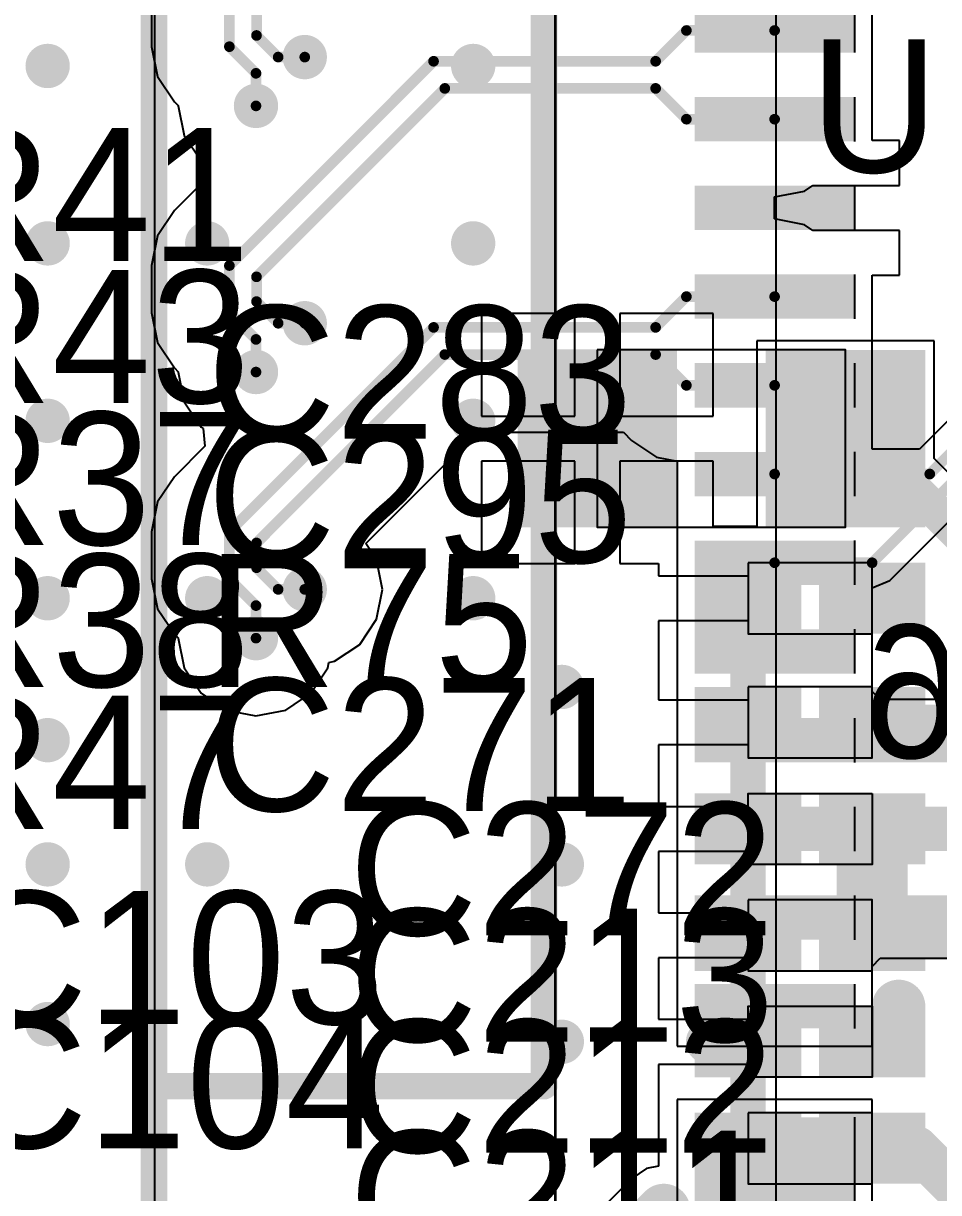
# Model space of a CAD drawing. Header units: millimetres. Extents: x 15 to 122, y 23 to 96.
# Drawn here: x 45.46 to 50.62, y 60.85 to 67.44 of the extents above; entities that cross this region are included whole.
import ezdxf

# ---------------------------------------------------------------- set-up
doc = ezdxf.new("R2010")
doc.units = ezdxf.units.MM
for name, color, linetype in [('Bottom Modules', 3, 'Continuous'), ('BottomLayer', 5, 'Continuous'), ('BottomOverlay', 54, 'Continuous'), ('BottomPaste', 16, 'Continuous'), ('TopLayer', 1, 'Continuous'), ('TopOverlay', 2, 'Continuous'), ('TopPaste', 8, 'Continuous'), ('TopSolder', 216, 'Continuous'), ('Upper Modules', 80, 'Continuous')]:
    doc.layers.add(name, color=color, linetype=linetype)
doc.styles.get("Standard").update_dxf_attribs({"font": 'ARExthalf2.shx', "width": 0.1})

msp = doc.modelspace()

# ---------------------------------------------------------------- linework, layer by layer
at = {"layer": 'Bottom Modules'}
for p, q in [((50.15, 67.525), (50.15, 67.275)), ((50.15, 67.025), (50.15, 66.775)), ((50.15, 66.525), (50.15, 66.275)), ((50.15, 66.025), (50.15, 65.775)), ((50.15, 65.525), (50.15, 65.275)), ((50.15, 65.025), (50.15, 64.775)), ((50.15, 64.525), (50.15, 64.275)), ((50.15, 64.025), (50.15, 63.775)), ((50.15, 63.525), (50.15, 63.275)), ((50.15, 63.025), (50.15, 62.775)), ((50.15, 62.525), (50.15, 62.275)), ((50.15, 62.025), (50.15, 61.775)), ((50.15, 61.275), (50.15, 60.725))]:
    msp.add_line(p, q, dxfattribs=at)
for points in [[(46.2035, 85.2), (46.2035, 58.15), (48.4625, 58.15), (48.4625, 85.2)], [(48.4641, 84.5), (48.4641, 58.8), (49.708, 58.8), (49.708, 84.5)]]:
    msp.add_lwpolyline(points, close=True, dxfattribs=at)
at = {"layer": 'BottomLayer'}
for p, q in [((46.1866, 67.575), (46.1866, 67.3086)), ((50.25, 67.175), (50.25, 67.521)), ((46.1866, 67.3086), (46.1866, 67.3086)), ((46.1866, 67.3086), (46.1866, 67.3086)), ((46.1866, 67.3086), (46.22, 67.1409)), ((50.25, 67.125), (50.25, 67.175)), ((50.25, 67.175), (50.25, 67.175)), ((46.22, 67.1409), (46.315, 66.9986)), ((50.25, 66.779), (50.25, 67.125)), ((50.25, 67.125), (50.25, 67.125)), ((50.25, 67.125), (50.25, 67.125)), ((50.25, 67.125), (50.25, 67.125)), ((46.315, 66.9986), (46.3366, 66.977)), ((46.3366, 66.977), (46.3366, 66.975)), ((46.3366, 66.975), (46.37, 66.8072)), ((46.37, 66.8072), (46.465, 66.665)), ((50.404, 66.779), (50.25, 66.779)), ((50.404, 66.527), (50.404, 66.779)), ((46.465, 66.665), (46.4774, 66.6567)), ((46.4774, 66.6567), (46.4872, 66.5572)), ((46.4872, 66.5572), (46.315, 66.385)), ((49.7, 66.4615), (49.8678, 66.4949)), ((49.8678, 66.4949), (49.9158, 66.527)), ((49.9158, 66.527), (50.404, 66.527)), ((49.7, 66.3385), (49.7, 66.4615)), ((46.315, 66.385), (46.22, 66.2428)), ((49.8678, 66.3051), (49.7, 66.3385)), ((49.9158, 66.273), (49.8678, 66.3051)), ((46.22, 66.2428), (46.1866, 66.075)), ((50.404, 66.273), (49.9158, 66.273)), ((50.404, 66.021), (50.404, 66.273)), ((46.1866, 66.075), (46.1866, 65.8086)), ((50.25, 65.675), (50.25, 66.021)), ((50.25, 66.021), (50.404, 66.021)), ((51.3755, 65.8995), (50.5167, 65.0407)), ((46.1866, 65.8086), (46.22, 65.6409)), ((46.22, 65.6409), (46.315, 65.4986)), ((50.25, 65.625), (50.25, 65.675)), ((50.25, 65.675), (50.25, 65.675)), ((50.25, 65.175), (50.25, 65.625)), ((50.25, 65.625), (50.25, 65.625)), ((50.25, 65.625), (50.25, 65.625)), ((50.25, 65.625), (50.25, 65.625)), ((50.3495, 64.3005), (51.5833, 65.5343)), ((46.315, 65.4986), (46.3366, 65.477)), ((46.3366, 65.477), (46.3366, 65.475)), ((46.3366, 65.475), (46.37, 65.3072)), ((46.37, 65.3072), (46.465, 65.165)), ((46.465, 65.165), (46.4774, 65.1567)), ((46.4774, 65.1567), (46.4872, 65.0572)), ((47.3946, 64.5082), (48.0215, 65.1351)), ((48.0215, 65.1351), (48.8473, 65.1351)), ((48.8473, 65.1351), (48.8924, 65.09)), ((50.25, 65.125), (50.25, 65.175)), ((50.25, 65.175), (50.25, 65.175)), ((50.25, 65.0407), (50.25, 65.125)), ((50.25, 65.125), (50.25, 65.125)), ((46.4872, 65.0572), (46.315, 64.885)), ((48.8924, 65.09), (49.0346, 64.995)), ((49.0346, 64.995), (49.15, 64.972)), ((50.5167, 65.0407), (50.25, 65.0407)), ((49.15, 64.972), (49.15, 64.675)), ((46.315, 64.885), (46.22, 64.7428)), ((46.22, 64.7428), (46.1866, 64.575)), ((49.15, 64.675), (49.15, 64.675)), ((49.15, 64.675), (49.15, 64.625)), ((49.15, 64.625), (49.15, 64.625)), ((49.15, 64.625), (49.15, 64.1957)), ((46.1866, 64.575), (46.1866, 64.3086)), ((47.4551, 64.4178), (47.3946, 64.5082)), ((47.4884, 64.25), (47.4551, 64.4178)), ((46.1866, 64.3086), (46.1866, 64.3086)), ((46.1866, 64.3086), (46.1866, 64.3086)), ((46.1866, 64.3086), (46.22, 64.1409)), ((50.25, 64.2593), (50.3495, 64.3005)), ((50.25, 64.1957), (50.25, 64.2593)), ((47.4551, 64.0822), (47.4884, 64.25)), ((49.15, 64.1957), (49.15, 64.1957)), ((49.15, 64.1957), (49.15, 64.1957)), ((49.15, 64.1957), (49.15, 64.175)), ((50.25, 64.175), (50.25, 64.1957)), ((50.25, 64.1957), (50.25, 64.1957)), ((50.25, 64.1957), (50.25, 64.1957)), ((46.22, 64.1409), (46.315, 63.9986)), ((49.15, 64.175), (49.15, 64.15)), ((49.15, 64.15), (49.15, 64.125)), ((49.15, 64.125), (49.15, 64.1043)), ((50.25, 64.15), (50.25, 64.175)), ((50.25, 64.125), (50.25, 64.15)), ((50.25, 64.1043), (50.25, 64.125)), ((47.36, 63.94), (47.4551, 64.0822)), ((49.15, 64.1043), (49.15, 64.1043)), ((49.15, 64.1043), (49.15, 64.1043)), ((49.15, 64.1043), (49.15, 63.6957)), ((50.25, 63.7001), (50.25, 64.1043)), ((50.25, 64.1043), (50.25, 64.1043)), ((50.25, 64.1043), (50.25, 64.1043)), ((46.315, 63.9986), (46.3366, 63.977)), ((46.3366, 63.977), (46.3366, 63.975)), ((46.3366, 63.975), (46.37, 63.8072)), ((47.2178, 63.8449), (47.36, 63.94)), ((46.37, 63.8072), (46.465, 63.665)), ((47.085, 63.665), (47.1801, 63.8072)), ((47.1801, 63.8072), (47.1863, 63.8387)), ((47.1863, 63.8387), (47.2178, 63.8449)), ((46.465, 63.665), (46.6072, 63.5699)), ((46.9428, 63.5699), (47.085, 63.665)), ((49.15, 63.6957), (49.15, 63.6957)), ((49.15, 63.6957), (49.15, 63.6957)), ((49.15, 63.6957), (49.15, 63.675)), ((49.15, 63.675), (49.15, 63.65)), ((50.25, 63.675), (50.25, 63.7001)), ((50.25, 63.7001), (50.25, 63.7001)), ((50.25, 63.7001), (50.25, 63.7001)), ((50.2956, 63.6294), (50.25, 63.675)), ((49.15, 63.65), (49.15, 63.625)), ((49.15, 63.625), (49.15, 63.6043)), ((49.15, 63.6043), (49.15, 63.6043)), ((49.15, 63.6043), (49.15, 63.6043)), ((49.15, 63.6043), (49.15, 63.175)), ((50.975, 63.6294), (50.2956, 63.6294)), ((46.6072, 63.5699), (46.775, 63.5366)), ((46.775, 63.5366), (46.9428, 63.5699)), ((49.15, 63.175), (49.15, 63.175)), ((49.15, 63.175), (49.15, 63.125)), ((49.15, 63.125), (49.15, 63.125)), ((49.15, 63.125), (49.15, 62.675)), ((49.15, 62.675), (49.15, 62.675)), ((49.15, 62.675), (49.15, 62.625)), ((49.15, 62.625), (49.15, 62.625)), ((49.15, 62.625), (49.15, 62.1957)), ((49.15, 62.1957), (49.15, 62.1957)), ((49.15, 62.1957), (49.15, 62.1957)), ((49.15, 62.1957), (49.15, 62.175)), ((49.15, 62.175), (49.15, 62.15)), ((49.15, 62.15), (49.15, 62.125)), ((50.25, 62.125), (50.2956, 62.1706)), ((50.2956, 62.1706), (51, 62.1706)), ((49.15, 62.125), (49.15, 62.1043)), ((49.15, 62.1043), (49.15, 62.1043)), ((49.15, 62.1043), (49.15, 62.1043)), ((49.15, 62.1043), (49.15, 61.675)), ((50.25, 62.0999), (50.25, 62.125)), ((50.25, 61.675), (50.25, 62.0999)), ((50.25, 62.0999), (50.25, 62.0999)), ((50.25, 62.0999), (50.25, 62.0999)), ((49.15, 61.675), (50.25, 61.675)), ((50.25, 61.375), (49.15, 61.375)), ((49.15, 61.375), (49.15, 60.625)), ((50.25, 60.625), (50.25, 61.375))]:
    msp.add_line(p, q, dxfattribs=at)
for points, const_width in [([(46.625, 67.3086), (46.625, 67.575)], 0.06), ([(46.778, 67.372), (46.778, 67.5116)], 0.06), ([(49.0289, 67.2265), (49.2024, 67.4)], 0.06), ([(49.2024, 67.4), (49.7, 67.4)], 0.06), ([(46.778, 67.372), (46.9, 67.25)], 0.06), ([(46.625, 67.3086), (46.775, 67.1586)], 0.06), ([(46.625, 66.075), (47.7765, 67.2265)], 0.06), ([(46.9, 67.25), (47.05, 67.25)], 0.06), ([(47.7765, 67.2265), (49.0289, 67.2265)], 0.06), ([(46.775, 66.975), (46.775, 67.1586)], 0.06), ([(46.778, 66.0116), (47.8399, 67.0735)], 0.06), ([(47.8399, 67.0735), (49.0289, 67.0735)], 0.06), ([(49.0289, 67.0735), (49.2024, 66.9)], 0.06), ([(49.2024, 66.9), (49.7, 66.9)], 0.06), ([(46.625, 65.8086), (46.625, 66.075)], 0.06), ([(46.778, 65.872), (46.778, 66.0116)], 0.06), ([(46.778, 65.872), (46.9, 65.75)], 0.06), ([(49.0289, 65.7265), (49.2024, 65.9)], 0.06), ([(49.2024, 65.9), (49.7, 65.9)], 0.06), ([(46.625, 65.8086), (46.775, 65.6586)], 0.06), ([(46.9, 65.75), (47.05, 65.75)], 0.06), ([(50.575, 64.9), (51.475, 65.8)], 0.06), ([(46.625, 64.575), (47.7765, 65.7265)], 0.06), ([(47.7765, 65.7265), (49.0289, 65.7265)], 0.06), ([(50.25, 64.4), (51.525, 65.675)], 0.06), ([(46.775, 65.475), (46.775, 65.6586)], 0.06), ([(46.778, 64.5116), (47.8399, 65.5735)], 0.06), ([(47.8399, 65.5735), (49.0289, 65.5735)], 0.06), ([(49.0289, 65.5735), (49.2024, 65.4)], 0.06), ([(49.2024, 65.4), (49.7, 65.4)], 0.06), ([(49.7, 64.9), (50.575, 64.9)], 0.06), ([(46.625, 64.3086), (46.625, 64.575)], 0.06), ([(46.778, 64.372), (46.778, 64.5116)], 0.06), ([(46.778, 64.372), (46.9, 64.25)], 0.06), ([(49.7, 64.4), (50.25, 64.4)], 0.06), ([(46.625, 64.3086), (46.775, 64.1586)], 0.06), ([(46.9, 64.25), (47.05, 64.25)], 0.06), ([(46.775, 63.975), (46.775, 64.1586)], 0.06), ([(49.7, 63.4), (50.975, 63.4)], 0.25), ([(49.7, 62.9), (51.05, 62.9)], 0.25), ([(49.7, 62.4), (51, 62.4)], 0.25)]:
    msp.add_lwpolyline(points, dxfattribs=dict(at, const_width=const_width))
for points, const_width in [([(49.1874, 67.4, 1), (49.2174, 67.4, 1)], 0.03), ([(49.1874, 67.4, 1), (49.2174, 67.4, 1)], 0.03), ([(49.685, 67.4, 1), (49.715, 67.4, 1)], 0.03), ([(46.763, 67.372, 1), (46.793, 67.372, 1)], 0.03), ([(46.763, 67.372, 1), (46.793, 67.372, 1)], 0.03), ([(46.9875, 67.25, 1), (47.1125, 67.25, 1)], 0.125), ([(46.61, 67.3086, 1), (46.64, 67.3086, 1)], 0.03), ([(46.61, 67.3086, 1), (46.64, 67.3086, 1)], 0.03), ([(46.885, 67.25, 1), (46.915, 67.25, 1)], 0.03), ([(46.885, 67.25, 1), (46.915, 67.25, 1)], 0.03), ([(47.035, 67.25, 1), (47.065, 67.25, 1)], 0.03), ([(47.7615, 67.2265, 1), (47.7915, 67.2265, 1)], 0.03), ([(47.7615, 67.2265, 1), (47.7915, 67.2265, 1)], 0.03), ([(49.0139, 67.2265, 1), (49.0439, 67.2265, 1)], 0.03), ([(49.0139, 67.2265, 1), (49.0439, 67.2265, 1)], 0.03), ([(46.76, 67.1586, 1), (46.79, 67.1586, 1)], 0.03), ([(46.76, 67.1586, 1), (46.79, 67.1586, 1)], 0.03), ([(46.7125, 66.975, 1), (46.8375, 66.975, 1)], 0.125), ([(47.8249, 67.0735, 1), (47.8549, 67.0735, 1)], 0.03), ([(47.8249, 67.0735, 1), (47.8549, 67.0735, 1)], 0.03), ([(49.0139, 67.0735, 1), (49.0439, 67.0735, 1)], 0.03), ([(49.0139, 67.0735, 1), (49.0439, 67.0735, 1)], 0.03), ([(46.76, 66.975, 1), (46.79, 66.975, 1)], 0.03), ([(49.1874, 66.9, 1), (49.2174, 66.9, 1)], 0.03), ([(49.1874, 66.9, 1), (49.2174, 66.9, 1)], 0.03), ([(49.685, 66.9, 1), (49.715, 66.9, 1)], 0.03), ([(49.3125, 66.4, 1), (49.4375, 66.4, 1)], 0.125), ([(46.61, 66.075, 1), (46.64, 66.075, 1)], 0.03), ([(46.61, 66.075, 1), (46.64, 66.075, 1)], 0.03), ([(46.763, 66.0116, 1), (46.793, 66.0116, 1)], 0.03), ([(46.763, 66.0116, 1), (46.793, 66.0116, 1)], 0.03), ([(46.763, 65.872, 1), (46.793, 65.872, 1)], 0.03), ([(46.763, 65.872, 1), (46.793, 65.872, 1)], 0.03), ([(49.1874, 65.9, 1), (49.2174, 65.9, 1)], 0.03), ([(49.1874, 65.9, 1), (49.2174, 65.9, 1)], 0.03), ([(49.685, 65.9, 1), (49.715, 65.9, 1)], 0.03), ([(46.61, 65.8086, 1), (46.64, 65.8086, 1)], 0.03), ([(46.61, 65.8086, 1), (46.64, 65.8086, 1)], 0.03), ([(46.9875, 65.75, 1), (47.1125, 65.75, 1)], 0.125), ([(46.885, 65.75, 1), (46.915, 65.75, 1)], 0.03), ([(46.885, 65.75, 1), (46.915, 65.75, 1)], 0.03), ([(47.035, 65.75, 1), (47.065, 65.75, 1)], 0.03), ([(47.7615, 65.7265, 1), (47.7915, 65.7265, 1)], 0.03), ([(47.7615, 65.7265, 1), (47.7915, 65.7265, 1)], 0.03), ([(49.0139, 65.7265, 1), (49.0439, 65.7265, 1)], 0.03), ([(49.0139, 65.7265, 1), (49.0439, 65.7265, 1)], 0.03), ([(46.76, 65.6586, 1), (46.79, 65.6586, 1)], 0.03), ([(46.76, 65.6586, 1), (46.79, 65.6586, 1)], 0.03), ([(46.7125, 65.475, 1), (46.8375, 65.475, 1)], 0.125), ([(47.8249, 65.5735, 1), (47.8549, 65.5735, 1)], 0.03), ([(47.8249, 65.5735, 1), (47.8549, 65.5735, 1)], 0.03), ([(49.0139, 65.5735, 1), (49.0439, 65.5735, 1)], 0.03), ([(49.0139, 65.5735, 1), (49.0439, 65.5735, 1)], 0.03), ([(46.76, 65.475, 1), (46.79, 65.475, 1)], 0.03), ([(49.1874, 65.4, 1), (49.2174, 65.4, 1)], 0.03), ([(49.1874, 65.4, 1), (49.2174, 65.4, 1)], 0.03), ([(49.685, 65.4, 1), (49.715, 65.4, 1)], 0.03), ([(49.685, 64.9, 1), (49.715, 64.9, 1)], 0.03), ([(50.56, 64.9, 1), (50.59, 64.9, 1)], 0.03), ([(50.56, 64.9, 1), (50.59, 64.9, 1)], 0.03), ([(46.61, 64.575, 1), (46.64, 64.575, 1)], 0.03), ([(46.61, 64.575, 1), (46.64, 64.575, 1)], 0.03), ([(46.763, 64.5116, 1), (46.793, 64.5116, 1)], 0.03), ([(46.763, 64.5116, 1), (46.793, 64.5116, 1)], 0.03), ([(46.763, 64.372, 1), (46.793, 64.372, 1)], 0.03), ([(46.763, 64.372, 1), (46.793, 64.372, 1)], 0.03), ([(49.685, 64.4, 1), (49.715, 64.4, 1)], 0.03), ([(50.235, 64.4, 1), (50.265, 64.4, 1)], 0.03), ([(50.235, 64.4, 1), (50.265, 64.4, 1)], 0.03), ([(46.61, 64.3086, 1), (46.64, 64.3086, 1)], 0.03), ([(46.61, 64.3086, 1), (46.64, 64.3086, 1)], 0.03), ([(46.9875, 64.25, 1), (47.1125, 64.25, 1)], 0.125), ([(46.885, 64.25, 1), (46.915, 64.25, 1)], 0.03), ([(46.885, 64.25, 1), (46.915, 64.25, 1)], 0.03), ([(47.035, 64.25, 1), (47.065, 64.25, 1)], 0.03), ([(46.76, 64.1586, 1), (46.79, 64.1586, 1)], 0.03), ([(46.76, 64.1586, 1), (46.79, 64.1586, 1)], 0.03), ([(46.7125, 63.975, 1), (46.8375, 63.975, 1)], 0.125), ([(46.76, 63.975, 1), (46.79, 63.975, 1)], 0.03), ([(48.4375, 63.7, 1), (48.5625, 63.7, 1)], 0.125), ([(49.6375, 63.4, 1), (49.7625, 63.4, 1)], 0.125), ([(49.6375, 62.9, 1), (49.7625, 62.9, 1)], 0.125), ([(48.4375, 62.7, 1), (48.5625, 62.7, 1)], 0.125), ([(49.6375, 62.4, 1), (49.7625, 62.4, 1)], 0.125), ([(48.4375, 61.7, 1), (48.5625, 61.7, 1)], 0.125)]:
    msp.add_lwpolyline(points, format="xyb", close=True, dxfattribs=dict(at, const_width=const_width))
for points in [[(50.15, 67.275), (50.15, 67.525), (49.25, 67.275), (49.25, 67.525)], [(50.15, 66.775), (50.15, 67.025), (49.25, 66.775), (49.25, 67.025)], [(50.15, 66.275), (50.15, 66.525), (49.25, 66.275), (49.25, 66.525)], [(50.15, 65.775), (50.15, 66.025), (49.25, 65.775), (49.25, 66.025)], [(50.15, 65.275), (50.15, 65.525), (49.25, 65.275), (49.25, 65.525)], [(50.15, 64.775), (50.15, 65.025), (49.25, 64.775), (49.25, 65.025)], [(50.15, 64.275), (50.15, 64.525), (49.25, 64.275), (49.25, 64.525)], [(50.15, 63.775), (50.15, 64.025), (49.25, 63.775), (49.25, 64.025)], [(50.15, 63.275), (50.15, 63.525), (49.25, 63.275), (49.25, 63.525)], [(50.15, 62.775), (50.15, 63.025), (49.25, 62.775), (49.25, 63.025)], [(50.15, 62.275), (50.15, 62.525), (49.25, 62.275), (49.25, 62.525)], [(50.15, 61.775), (50.15, 62.025), (49.25, 61.775), (49.25, 62.025)], [(50.15, 60.725), (50.15, 61.275), (49.25, 60.725), (49.25, 61.275)]]:
    msp.add_solid(points, dxfattribs=at)
at = {"layer": 'BottomOverlay', "const_width": 0.15}
for points in [[(48.4, 61.45), (48.4, 81.85)], [(46.2, 57.55), (46.2, 71.65)], [(46.2, 61.45), (48.4, 61.45)]]:
    msp.add_lwpolyline(points, dxfattribs=at)
at = {"layer": 'BottomOverlay'}
for points, const_width in [([(50.45, 61.9, 1), (50.35, 61.9, 1)], 0.2), ([(50.3, 61.9, 1), (50.4, 61.9, 1)], 0.1), ([(50.4, 61.9, 1), (50.5, 61.9, 1)], 0.1), ([(46.1625, 61.45, 1), (46.2375, 61.45, 1)], 0.075), ([(48.3625, 61.45, 1), (48.4375, 61.45, 1)], 0.075), ([(48.3625, 61.45, 1), (48.4375, 61.45, 1)], 0.075)]:
    msp.add_lwpolyline(points, format="xyb", close=True, dxfattribs=dict(at, const_width=const_width))
at = {"layer": 'BottomPaste'}
for points in [[(50.15, 67.275), (50.15, 67.525), (49.25, 67.275), (49.25, 67.525)], [(50.15, 67.275), (50.15, 67.525), (49.25, 67.275), (49.25, 67.525)], [(50.15, 66.775), (50.15, 67.025), (49.25, 66.775), (49.25, 67.025)], [(50.15, 66.775), (50.15, 67.025), (49.25, 66.775), (49.25, 67.025)], [(50.15, 66.275), (50.15, 66.525), (49.25, 66.275), (49.25, 66.525)], [(50.15, 66.275), (50.15, 66.525), (49.25, 66.275), (49.25, 66.525)], [(50.15, 65.775), (50.15, 66.025), (49.25, 65.775), (49.25, 66.025)], [(50.15, 65.775), (50.15, 66.025), (49.25, 65.775), (49.25, 66.025)], [(50.15, 65.275), (50.15, 65.525), (49.25, 65.275), (49.25, 65.525)], [(50.15, 65.275), (50.15, 65.525), (49.25, 65.275), (49.25, 65.525)], [(50.15, 64.775), (50.15, 65.025), (49.25, 64.775), (49.25, 65.025)], [(50.15, 64.775), (50.15, 65.025), (49.25, 64.775), (49.25, 65.025)], [(50.15, 64.275), (50.15, 64.525), (49.25, 64.275), (49.25, 64.525)], [(50.15, 64.275), (50.15, 64.525), (49.25, 64.275), (49.25, 64.525)], [(50.15, 63.775), (50.15, 64.025), (49.25, 63.775), (49.25, 64.025)], [(50.15, 63.775), (50.15, 64.025), (49.25, 63.775), (49.25, 64.025)], [(50.15, 63.275), (50.15, 63.525), (49.25, 63.275), (49.25, 63.525)], [(50.15, 63.275), (50.15, 63.525), (49.25, 63.275), (49.25, 63.525)], [(50.15, 62.775), (50.15, 63.025), (49.25, 62.775), (49.25, 63.025)], [(50.15, 62.775), (50.15, 63.025), (49.25, 62.775), (49.25, 63.025)], [(50.15, 62.275), (50.15, 62.525), (49.25, 62.275), (49.25, 62.525)], [(50.15, 62.275), (50.15, 62.525), (49.25, 62.275), (49.25, 62.525)], [(50.15, 61.775), (50.15, 62.025), (49.25, 61.775), (49.25, 62.025)], [(50.15, 61.775), (50.15, 62.025), (49.25, 61.775), (49.25, 62.025)], [(50.15, 60.725), (50.15, 61.275), (49.25, 60.725), (49.25, 61.275)], [(50.15, 60.725), (50.15, 61.275), (49.25, 60.725), (49.25, 61.275)]]:
    msp.add_solid(points, dxfattribs=at)
at = {"layer": 'TopLayer'}
for p, q in [((48.573, 65.804), (48.046, 65.804)), ((48.046, 65.804), (48.046, 65.227)), ((48.573, 65.227), (48.573, 65.804)), ((49.354, 65.804), (48.827, 65.804)), ((48.827, 65.804), (48.827, 65.227)), ((49.354, 65.227), (49.354, 65.804)), ((50.6, 65.65), (49.6, 65.65)), ((49.6, 65.65), (49.6, 64.604)), ((50.6, 64.9884), (50.6, 65.65)), ((48.046, 65.227), (48.573, 65.227)), ((48.827, 65.227), (49.354, 65.227)), ((51.0442, 64.5442), (50.6, 64.9884)), ((48.573, 64.973), (48.046, 64.973)), ((48.046, 64.973), (48.046, 64.396)), ((48.573, 64.396), (48.573, 64.973)), ((49.354, 64.973), (48.827, 64.973)), ((48.827, 64.973), (48.827, 64.396)), ((49.354, 64.604), (49.354, 64.973)), ((49.6, 64.604), (49.354, 64.604)), ((48.046, 64.396), (48.573, 64.396)), ((48.827, 64.396), (49.046, 64.396)), ((49.046, 64.396), (49.046, 64.327)), ((49.046, 64.327), (49.55, 64.327)), ((49.55, 64.327), (49.55, 64.073)), ((49.55, 64.073), (49.046, 64.073)), ((49.046, 64.073), (49.046, 63.796)), ((49.046, 63.796), (49.046, 63.627)), ((49.046, 63.627), (49.55, 63.627)), ((49.55, 63.627), (49.55, 63.373)), ((49.55, 63.373), (49.046, 63.373)), ((49.046, 63.373), (49.046, 63.096)), ((49.046, 63.096), (49.046, 63.027)), ((49.046, 63.027), (49.55, 63.027)), ((49.55, 63.027), (49.55, 62.773)), ((49.55, 62.773), (49.046, 62.773)), ((49.046, 62.773), (49.046, 62.496)), ((49.046, 62.496), (49.046, 62.427)), ((49.046, 62.427), (49.55, 62.427)), ((49.55, 62.427), (49.55, 62.173)), ((49.55, 62.173), (49.046, 62.173)), ((49.046, 62.173), (49.046, 61.896)), ((49.046, 61.896), (49.046, 61.827)), ((49.046, 61.827), (49.55, 61.827)), ((49.55, 61.827), (49.55, 61.573)), ((49.55, 61.573), (49.046, 61.573)), ((49.046, 61.573), (49.046, 61.296)), ((49.046, 61.296), (49.046, 60.9991)), ((48.9774, 60.9855), (48.8947, 60.9302)), ((49.046, 60.9991), (48.9774, 60.9855)), ((48.8947, 60.9302), (48.7198, 60.7553))]:
    msp.add_line(p, q, dxfattribs=at)
for points, const_width in [([(45.5375, 67.2, 1), (45.6625, 67.2, 1)], 0.125), ([(47.9375, 67.2, 1), (48.0625, 67.2, 1)], 0.125), ([(45.5375, 66.2, 1), (45.6625, 66.2, 1)], 0.125), ([(46.4375, 66.2, 1), (46.5625, 66.2, 1)], 0.125), ([(47.9375, 66.2, 1), (48.0625, 66.2, 1)], 0.125), ([(48.3625, 65.425, 1), (48.4875, 65.425, 1)], 0.125), ([(48.6125, 65.425, 1), (48.7375, 65.425, 1)], 0.125), ([(50.0625, 65.35, 1), (50.1875, 65.35, 1)], 0.125), ([(45.5375, 65.2, 1), (45.6625, 65.2, 1)], 0.125), ([(47.9375, 65.2, 1), (48.0625, 65.2, 1)], 0.125), ([(48.3625, 65.1, 1), (48.4875, 65.1, 1)], 0.125), ([(48.6125, 65.1, 1), (48.7375, 65.1, 1)], 0.125), ([(50.15, 65.1, 1), (50.25, 65.1, 1)], 0.1), ([(48.3625, 64.775, 1), (48.4875, 64.775, 1)], 0.125), ([(48.6125, 64.775, 1), (48.7375, 64.775, 1)], 0.125), ([(45.5375, 64.2, 1), (45.6625, 64.2, 1)], 0.125), ([(46.4375, 64.2, 1), (46.5625, 64.2, 1)], 0.125), ([(47.9375, 64.2, 1), (48.0625, 64.2, 1)], 0.125), ([(49.3625, 64.2, 1), (49.4875, 64.2, 1)], 0.125), ([(49.6125, 64.2, 1), (49.7375, 64.2, 1)], 0.125), ([(50.1211, 64.2, 1), (50.2461, 64.2, 1)], 0.125), ([(49.5, 64.2, 1), (49.6, 64.2, 1)], 0.1), ([(49.3625, 63.5, 1), (49.4875, 63.5, 1)], 0.125), ([(49.5, 63.5, 1), (49.6, 63.5, 1)], 0.1), ([(49.5, 63.5, 1), (49.6, 63.5, 1)], 0.1), ([(49.6125, 63.5, 1), (49.7375, 63.5, 1)], 0.125), ([(50.2, 63.5, 1), (50.3, 63.5, 1)], 0.1), ([(45.5375, 63.4, 1), (45.6625, 63.4, 1)], 0.125), ([(50.15, 62.9, 1), (50.35, 62.9, 1)], 0.2), ([(49.3625, 62.9, 1), (49.4875, 62.9, 1)], 0.125), ([(49.6125, 62.9, 1), (49.7375, 62.9, 1)], 0.125), ([(50.3125, 62.9, 1), (50.4375, 62.9, 1)], 0.125), ([(49.5, 62.9, 1), (49.6, 62.9, 1)], 0.1), ([(49.5, 62.9, 1), (49.6, 62.9, 1)], 0.1), ([(45.5375, 62.7, 1), (45.6625, 62.7, 1)], 0.125), ([(46.4375, 62.7, 1), (46.5625, 62.7, 1)], 0.125), ([(50.15, 62.3, 1), (50.35, 62.3, 1)], 0.2), ([(50.1875, 62.3, 1), (50.3125, 62.3, 1)], 0.125), ([(49.5, 62.3, 1), (49.6, 62.3, 1)], 0.1), ([(49.5, 62.3, 1), (49.6, 62.3, 1)], 0.1), ([(45.5375, 61.8, 1), (45.6625, 61.8, 1)], 0.125), ([(49.2625, 61.7, 1), (49.3875, 61.7, 1)], 0.125), ([(49.5, 61.7, 1), (49.6, 61.7, 1)], 0.1), ([(49.5, 61.7, 1), (49.6, 61.7, 1)], 0.1), ([(50.1875, 61.675, 1), (50.3125, 61.675, 1)], 0.125), ([(49.3625, 61.1, 1), (49.4875, 61.1, 1)], 0.125), ([(49.6125, 61.1, 1), (49.7375, 61.1, 1)], 0.125), ([(50.1125, 61.1, 1), (50.2375, 61.1, 1)], 0.125), ([(50.1875, 61.1, 1), (50.3125, 61.1, 1)], 0.125), ([(50.4375, 61.1, 1), (50.5625, 61.1, 1)], 0.125), ([(50.4375, 61.1, 1), (50.5625, 61.1, 1)], 0.125), ([(49.5, 61.1, 1), (49.6, 61.1, 1)], 0.1), ([(50.175, 61.0625, 1), (50.25, 61.0625, 1)], 0.075), ([(50.175, 61.0625, 1), (50.25, 61.0625, 1)], 0.075), ([(50.1875, 61.075, 1), (50.2625, 61.075, 1)], 0.075), ([(49, 60.75, 1), (49.15, 60.75, 1)], 0.15)]:
    msp.add_lwpolyline(points, format="xyb", close=True, dxfattribs=dict(at, const_width=const_width))
for points, const_width in [([(50.2, 65.1), (50.9, 64.4)], 0.2), ([(49.55, 63.5), (49.55, 64.2)], 0.2), ([(49.55, 62.9), (49.55, 63.5)], 0.2), ([(50.25, 63.5), (50.725, 63.5)], 0.2), ([(50.25, 62.3), (50.25, 62.9)], 0.4), ([(49.55, 62.3), (49.55, 62.9)], 0.2), ([(50.25, 62.3), (50.75, 62.3)], 0.25), ([(49.55, 61.7), (49.55, 62.3)], 0.2), ([(49.55, 61.1), (49.55, 61.7)], 0.2), ([(50.25, 61.1), (50.5, 61.1)], 0.25), ([(50.5, 61.1), (50.825, 60.775)], 0.25), ([(49.9, 60.75), (50.2125, 61.0625)], 0.15), ([(50.2125, 61.0625), (50.225, 61.075)], 0.15), ([(48.9, 60.575), (49.075, 60.75)], 0.3)]:
    msp.add_lwpolyline(points, dxfattribs=dict(at, const_width=const_width))
for points in [[(48.3, 65.55), (48.3, 64.65), (49.1, 65.55), (49.1, 64.65)], [(49.7, 65.55), (49.7, 64.65), (50.5, 65.55), (50.5, 64.65)], [(49.3, 64.35), (49.3, 64.05), (49.8, 64.35), (49.8, 64.05)], [(50, 64.35), (50, 64.05), (50.5, 64.35), (50.5, 64.05)], [(49.3, 63.65), (49.3, 63.35), (49.8, 63.65), (49.8, 63.35)], [(50, 63.65), (50, 63.35), (50.5, 63.65), (50.5, 63.35)], [(49.3, 63.05), (49.3, 62.75), (49.8, 63.05), (49.8, 62.75)], [(50, 63.05), (50, 62.75), (50.5, 63.05), (50.5, 62.75)], [(49.3, 62.45), (49.3, 62.15), (49.8, 62.45), (49.8, 62.15)], [(50, 62.45), (50, 62.15), (50.5, 62.45), (50.5, 62.15)], [(49.3, 61.85), (49.3, 61.55), (49.8, 61.85), (49.8, 61.55)], [(50, 61.85), (50, 61.55), (50.5, 61.85), (50.5, 61.55)], [(49.3, 61.25), (49.3, 60.95), (49.8, 61.25), (49.8, 60.95)], [(50, 61.25), (50, 60.95), (50.5, 61.25), (50.5, 60.95)]]:
    msp.add_solid(points, dxfattribs=at)
at = {"layer": 'TopPaste'}
for points in [[(48.3, 65.55), (48.3, 64.65), (49.1, 65.55), (49.1, 64.65)], [(48.3, 65.55), (48.3, 64.65), (49.1, 65.55), (49.1, 64.65)], [(49.7, 65.55), (49.7, 64.65), (50.5, 65.55), (50.5, 64.65)], [(49.7, 65.55), (49.7, 64.65), (50.5, 65.55), (50.5, 64.65)], [(49.3, 64.35), (49.3, 64.05), (49.8, 64.35), (49.8, 64.05)], [(49.3, 64.35), (49.3, 64.05), (49.8, 64.35), (49.8, 64.05)], [(50, 64.35), (50, 64.05), (50.5, 64.35), (50.5, 64.05)], [(50, 64.35), (50, 64.05), (50.5, 64.35), (50.5, 64.05)], [(49.3, 63.65), (49.3, 63.35), (49.8, 63.65), (49.8, 63.35)], [(49.3, 63.65), (49.3, 63.35), (49.8, 63.65), (49.8, 63.35)], [(50, 63.65), (50, 63.35), (50.5, 63.65), (50.5, 63.35)], [(50, 63.65), (50, 63.35), (50.5, 63.65), (50.5, 63.35)], [(49.3, 63.05), (49.3, 62.75), (49.8, 63.05), (49.8, 62.75)], [(49.3, 63.05), (49.3, 62.75), (49.8, 63.05), (49.8, 62.75)], [(50, 63.05), (50, 62.75), (50.5, 63.05), (50.5, 62.75)], [(50, 63.05), (50, 62.75), (50.5, 63.05), (50.5, 62.75)], [(49.3, 62.45), (49.3, 62.15), (49.8, 62.45), (49.8, 62.15)], [(49.3, 62.45), (49.3, 62.15), (49.8, 62.45), (49.8, 62.15)], [(50, 62.45), (50, 62.15), (50.5, 62.45), (50.5, 62.15)], [(50, 62.45), (50, 62.15), (50.5, 62.45), (50.5, 62.15)], [(49.3, 61.85), (49.3, 61.55), (49.8, 61.85), (49.8, 61.55)], [(49.3, 61.85), (49.3, 61.55), (49.8, 61.85), (49.8, 61.55)], [(50, 61.85), (50, 61.55), (50.5, 61.85), (50.5, 61.55)], [(50, 61.85), (50, 61.55), (50.5, 61.85), (50.5, 61.55)], [(49.3, 61.25), (49.3, 60.95), (49.8, 61.25), (49.8, 60.95)], [(49.3, 61.25), (49.3, 60.95), (49.8, 61.25), (49.8, 60.95)], [(50, 61.25), (50, 60.95), (50.5, 61.25), (50.5, 60.95)], [(50, 61.25), (50, 60.95), (50.5, 61.25), (50.5, 60.95)]]:
    msp.add_solid(points, dxfattribs=at)
at = {"layer": 'TopSolder', "const_width": 0.175}
msp.add_lwpolyline([(50.1625, 61.675, 1), (50.3375, 61.675, 1)], format="xyb", close=True, dxfattribs=at)
msp.add_lwpolyline([(50.1625, 61.675, 1), (50.3375, 61.675, 1)], format="xyb", close=True, dxfattribs=at)
at = {"layer": 'TopSolder'}
for points in [[(48.25, 65.6), (48.25, 64.6), (49.15, 65.6), (49.15, 64.6)], [(48.25, 65.6), (48.25, 64.6), (49.15, 65.6), (49.15, 64.6)], [(49.65, 65.6), (49.65, 64.6), (50.55, 65.6), (50.55, 64.6)], [(49.65, 65.6), (49.65, 64.6), (50.55, 65.6), (50.55, 64.6)], [(49.25, 64.4), (49.25, 64), (49.85, 64.4), (49.85, 64)], [(49.25, 64.4), (49.25, 64), (49.85, 64.4), (49.85, 64)], [(49.95, 64.4), (49.95, 64), (50.55, 64.4), (50.55, 64)], [(49.95, 64.4), (49.95, 64), (50.55, 64.4), (50.55, 64)], [(49.25, 63.7), (49.25, 63.3), (49.85, 63.7), (49.85, 63.3)], [(49.25, 63.7), (49.25, 63.3), (49.85, 63.7), (49.85, 63.3)], [(49.95, 63.7), (49.95, 63.3), (50.55, 63.7), (50.55, 63.3)], [(49.95, 63.7), (49.95, 63.3), (50.55, 63.7), (50.55, 63.3)], [(49.25, 63.1), (49.25, 62.7), (49.85, 63.1), (49.85, 62.7)], [(49.25, 63.1), (49.25, 62.7), (49.85, 63.1), (49.85, 62.7)], [(49.95, 63.1), (49.95, 62.7), (50.55, 63.1), (50.55, 62.7)], [(49.95, 63.1), (49.95, 62.7), (50.55, 63.1), (50.55, 62.7)], [(49.25, 62.5), (49.25, 62.1), (49.85, 62.5), (49.85, 62.1)], [(49.25, 62.5), (49.25, 62.1), (49.85, 62.5), (49.85, 62.1)], [(49.95, 62.5), (49.95, 62.1), (50.55, 62.5), (50.55, 62.1)], [(49.95, 62.5), (49.95, 62.1), (50.55, 62.5), (50.55, 62.1)], [(49.25, 61.9), (49.25, 61.5), (49.85, 61.9), (49.85, 61.5)], [(49.25, 61.9), (49.25, 61.5), (49.85, 61.9), (49.85, 61.5)], [(49.95, 61.9), (49.95, 61.5), (50.55, 61.9), (50.55, 61.5)], [(49.95, 61.9), (49.95, 61.5), (50.55, 61.9), (50.55, 61.5)], [(49.25, 61.3), (49.25, 60.9), (49.85, 61.3), (49.85, 60.9)], [(49.25, 61.3), (49.25, 60.9), (49.85, 61.3), (49.85, 60.9)], [(49.95, 61.3), (49.95, 60.9), (50.55, 61.3), (50.55, 60.9)], [(49.95, 61.3), (49.95, 60.9), (50.55, 61.3), (50.55, 60.9)]]:
    msp.add_solid(points, dxfattribs=at)
at = {"layer": 'Upper Modules'}
for points in [[(48.7, 65.6), (48.7, 64.6), (50.1, 64.6), (50.1, 65.6)], [(49.55, 64.4), (49.55, 64), (50.25, 64), (50.25, 64.4)], [(49.55, 63.7), (49.55, 63.3), (50.25, 63.3), (50.25, 63.7)], [(50.25, 63.1), (50.25, 62.7), (49.55, 62.7), (49.55, 63.1)], [(49.55, 62.5), (49.55, 62.1), (50.25, 62.1), (50.25, 62.5)], [(50.25, 61.9), (50.25, 61.5), (49.55, 61.5), (49.55, 61.9)], [(49.55, 61.3), (49.55, 60.9), (50.25, 60.9), (50.25, 61.3)]]:
    msp.add_lwpolyline(points, close=True, dxfattribs=at)

# ---------------------------------------------------------------- texts
at = {"layer": 'BottomOverlay', "text_generation_flag": 2}
msp.add_text('C326', height=0.75, rotation=360, dxfattribs=at).set_placement((52.6, 63.3))
at = {"layer": 'TopOverlay'}
for s, p in [('U1', (49.9, 66.6)), ('C283', (46.5, 65.1)), ('C295', (46.5, 64.4)), ('R75', (46.5, 63.7)), ('C271', (46.5, 63)), ('R47', (44.9, 62.9)), ('C272', (47.3, 62.3)), ('C213', (47.3, 61.7)), ('C212', (47.3, 61.075)), ('C211', (47.3, 60.45))]:
    msp.add_text(s, height=0.75, rotation=360, dxfattribs=at).set_placement(p)
for s, p in [('R41', (44.9, 66.1)), ('R43', (44.9, 65.3)), ('R37', (44.9, 64.5)), ('R38', (44.9, 63.7)), ('C103', (45.1, 61.8)), ('C104', (45.1, 61.1))]:
    msp.add_text(s, height=0.75, dxfattribs=at).set_placement(p)

doc.saveas('drawing.dxf')
